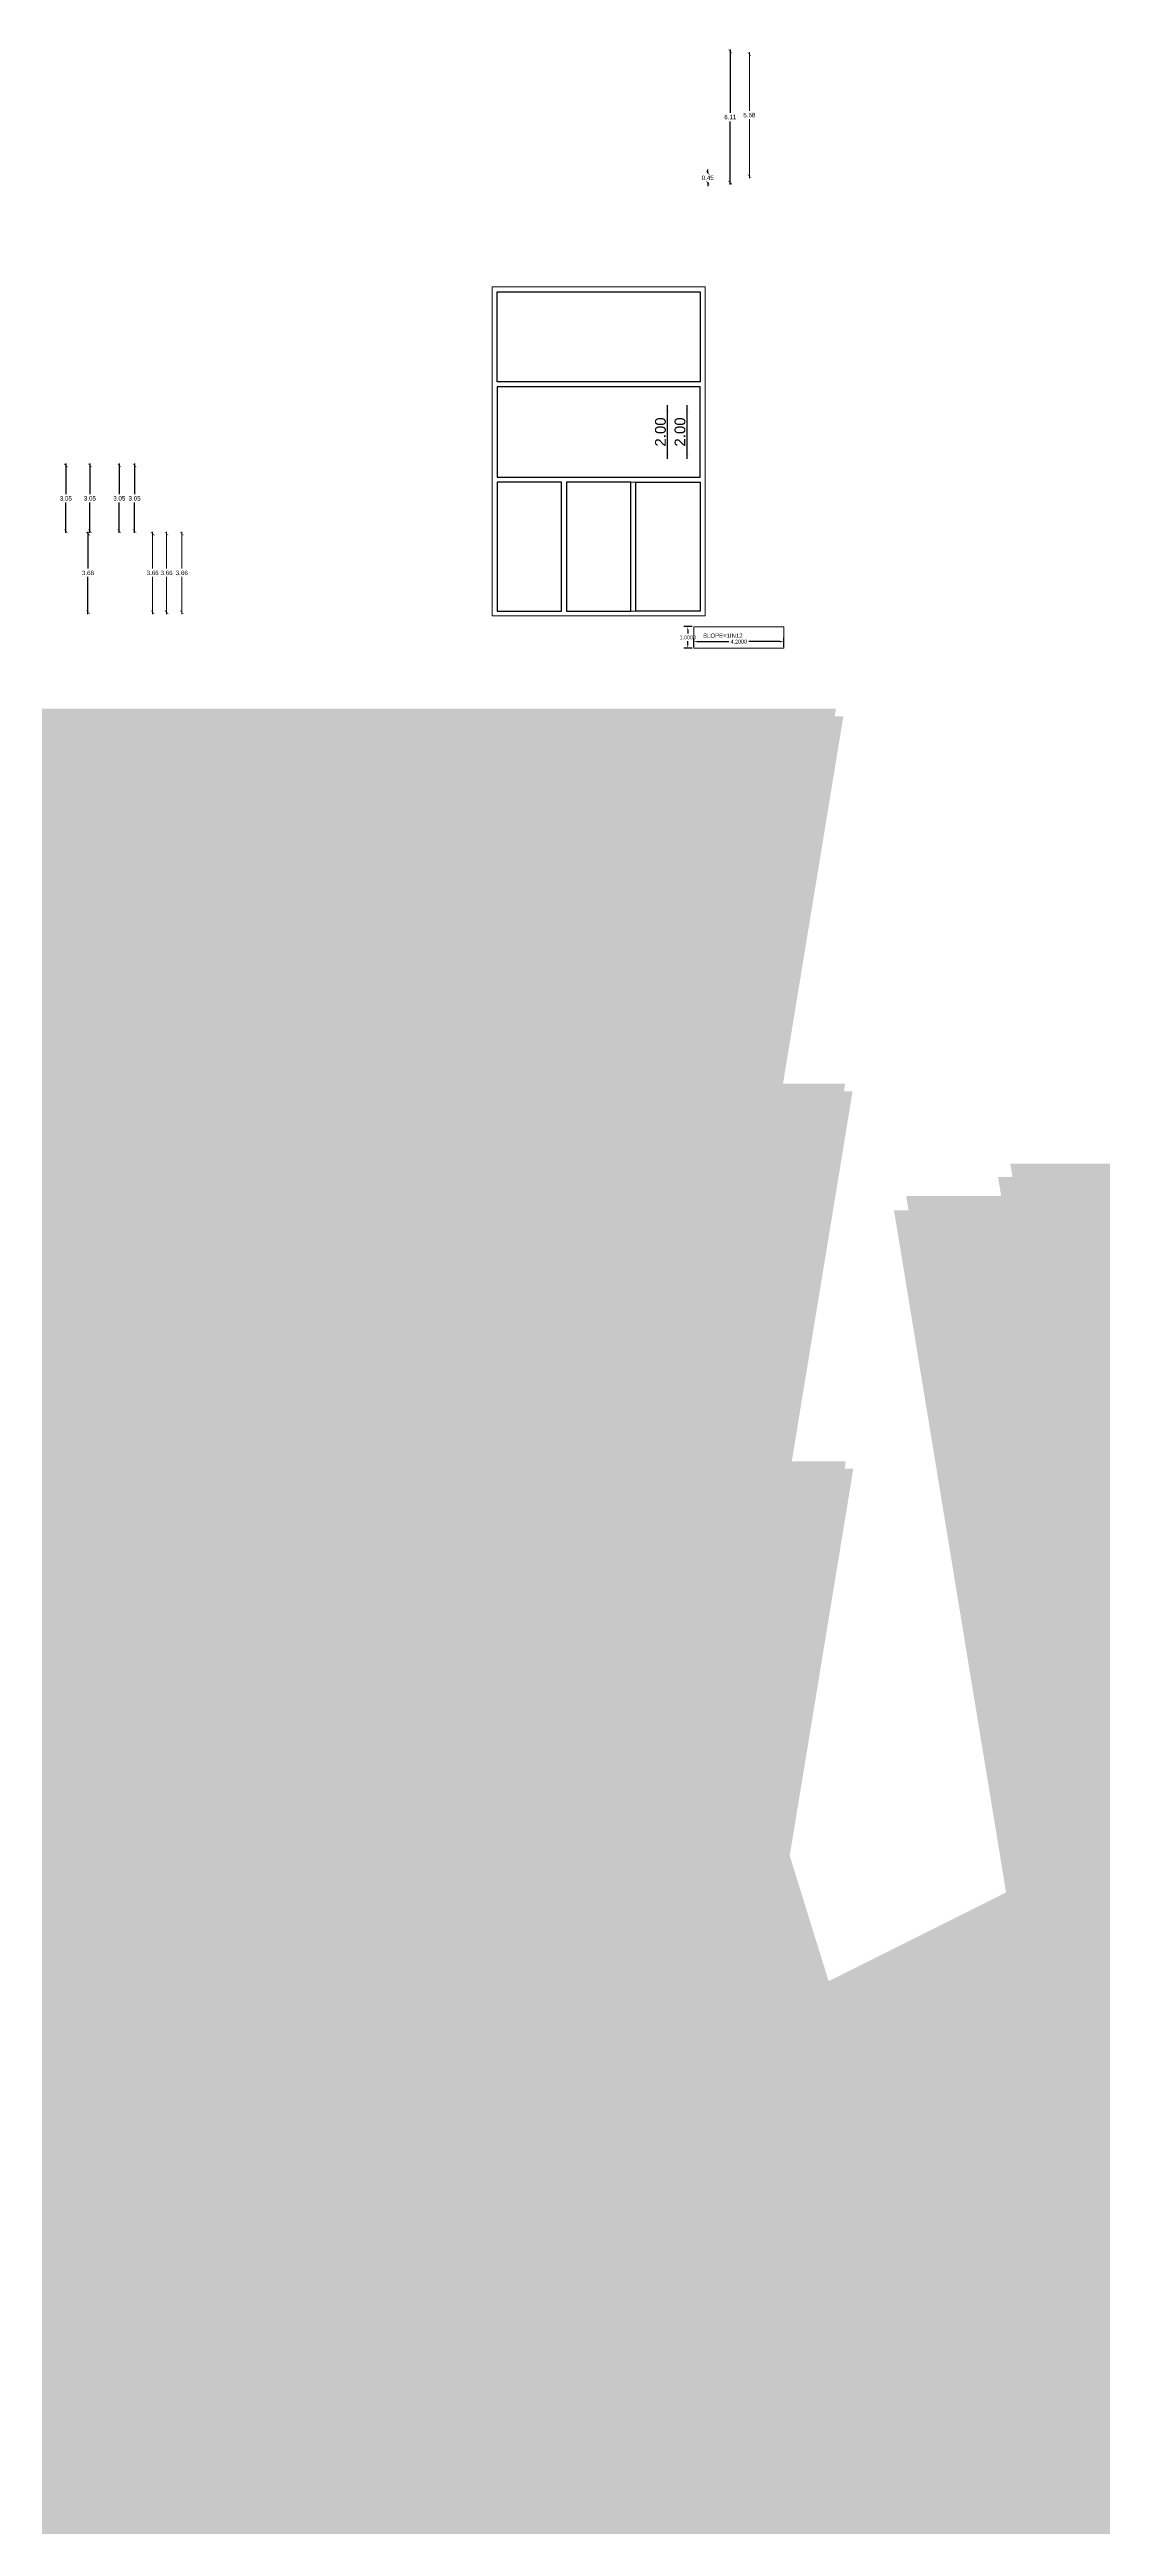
# Model space of a CAD drawing. Header units: metres. Extents: x 0 to 11269, y -5244 to -4054.
# Drawn here: x 10149.3 to 10198.3, y -4691 to -4575.7 of the extents above; entities that cross this region are included whole.
import ezdxf

# ---------------------------------------------------------------- set-up
doc = ezdxf.new("R2010")
doc.units = ezdxf.units.M
doc.header["$MEASUREMENT"] = 0
doc.header["$PDMODE"] = 2
for name, color, linetype in [('BLK_1_FLR_0_BLT_UP_AREA_MEZ_1', 45, 'Continuous'), ('BLK_1_FLR_0_FLOOR_AREA_MEZ_1', 45, 'Continuous'), ('BLK_2_FLR_0_ EXIT_WIDTH_ DOOR', 2, 'Continuous'), ('BLK_2_FLR_0_BLT_UP_AREA', 45, 'Continuous'), ('BLK_2_FLR_0_CARPET_AREA', 45, 'Continuous'), ('BLK_2_HT_OF_BLDG', 5, 'Continuous'), ('BLK_2_LVL_0_DG_ROOM', 45, 'Continuous'), ('BLK_2_PLINTH_HEIGHT', 7, 'Continuous'), ('DIM', 3, 'Continuous'), ('PLOT_BOUNDARY', 70, 'Continuous')]:
    doc.layers.add(name, color=color, linetype=linetype)
for name, color, linetype, lineweight in [('BLK_1_FLR_0_REGULAR_ROOM_1', 4, 'Continuous', 15), ('BLK_1_FLR_0_REGULAR_ROOM_2', 4, 'Continuous', 15), ('BLK_1_FLR_0_REGULAR_ROOM_3', 4, 'Continuous', 15), ('BLK_2_DA_RAMP_1', 1, 'Continuous', 15), ('BLK_2_FLR_0_EXIT_WIDTH_STAIR', 1, 'Continuous', 15), ('ELECTRICAL_ROOM', 7, 'Continuous', 15)]:
    doc.layers.add(name, color=color, linetype=linetype, lineweight=lineweight)
doc.styles.add('ROMANS', font='romans.shx')
doc.styles.get("Standard").update_dxf_attribs({"font": 'arial.ttf'})
doc.styles.add('TITLE-THINBOLD', font='arial.ttf')
doc.dimstyles.new('300', dxfattribs={"dimscale": 0.1, "dimtxt": 500, "dimasz": 2000, "dimexe": 400, "dimexo": 1500, "dimgap": 0, "dimtad": 1, "dimlfac": 0.001, "dimzin": 0, "dimdsep": 46, "dimtxsty": 'Standard', "dimcen": 800, "dimse1": 1, "dimse2": 1, "dimclrd": 1, "dimclre": 5, "dimclrt": 3, "dimadec": 0, "dimazin": 0, "dimtfac": 1, "dimtix": 1, "dimtofl": 0, "dimtmove": 1, "dimatfit": 3, "dimfxl": 0, "dimtolj": 1, "dimtzin": 0, "dimarcsym": 0})
doc.dimstyles.get("Standard").update_dxf_attribs({"dimtxt": 0.18, "dimasz": 0.18, "dimexe": 0.18, "dimexo": 0.0625, "dimgap": 0.09, "dimtad": 0, "dimtih": 1, "dimtoh": 1, "dimdec": 4, "dimzin": 0, "dimdsep": 46, "dimtxsty": 'Standard', "dimcen": 0.09, "dimadec": 0, "dimazin": 0, "dimtfac": 1, "dimtdec": 4, "dimtofl": 0, "dimtmove": 0, "dimatfit": 3, "dimfxl": 0, "dimtolj": 1, "dimtzin": 0, "dimarcsym": 0})
doc.dimstyles.new('STANDARD$0', dxfattribs={"dimtxt": 200, "dimasz": 110, "dimexe": 110, "dimexo": 0.0625, "dimgap": 50, "dimtad": 2, "dimdec": 0, "dimzin": 0, "dimdsep": 46, "dimtxsty": 'ROMANS', "dimblk": 'OBLIQUE', "dimsah": 1, "dimcen": 0.09, "dimdle": 110, "dimclrd": 5, "dimclre": 5, "dimadec": 0, "dimazin": 0, "dimtfac": 1, "dimtdec": 0, "dimtofl": 0, "dimtmove": 2, "dimatfit": 3, "dimldrblk": 'OBLIQUE', "dimfxl": 0, "dimtolj": 1, "dimtzin": 0, "dimarcsym": 0})
doc.dimstyles.new('STY', dxfattribs={"dimscale": 0.9, "dimtxt": 0.23, "dimasz": 0.18, "dimexe": 0.15, "dimexo": 0.6, "dimgap": 0.1, "dimtad": 1, "dimtih": 1, "dimtoh": 1, "dimzin": 0, "dimdsep": 46, "dimtxsty": 'Standard', "dimblk": 'ARCHTICK', "dimcen": 0.09375, "dimdle": 0.1, "dimse1": 1, "dimse2": 1, "dimclrd": 256, "dimclrt": 256, "dimadec": 0, "dimazin": 0, "dimtfac": 1, "dimtix": 1, "dimtmove": 1, "dimatfit": 0, "dimfxl": 0, "dimtolj": 1, "dimtzin": 0, "dimlwd": -1, "dimarcsym": 0})

# ---------------------------------------------------------------- blocks, each defined once
blk = doc.blocks.new('_ArchTick')
at = {"color": 0, "lineweight": 0, "const_width": 0.15}
blk.add_lwpolyline([(-0.5, -0.5), (0.5, 0.5)], dxfattribs=at)
blk = doc.blocks.new('*D173')
at = {"layer": 'BLK_1_FLR_0_FLOOR_AREA_MEZ_1'}
for p, q in [((10151.14, -4594.96), (10151.14, -4596.38)), ((10151.14, -4598.19), (10151.14, -4596.77))]:
    blk.add_line(p, q, dxfattribs=at)
at = {"layer": 'DEFPOINTS', "color": 0, "linetype": 'ByBlock'}
for p in [(10151.14, -4595.05), (10151.5, -4595.05), (10151.5, -4598.1)]:
    blk.add_point(p, dxfattribs=at)
at = {"layer": 'BLK_1_FLR_0_FLOOR_AREA_MEZ_1', "linetype": 'ByBlock', "xscale": 0.162, "yscale": 0.162, "zscale": 0.162}
for p, rotation in [((10151.14, -4595.05), 90), ((10151.14, -4598.1), 270)]:
    blk.add_blockref('_ArchTick', p, dxfattribs=dict(at, rotation=rotation))
at = {"layer": 'BLK_1_FLR_0_FLOOR_AREA_MEZ_1', "linetype": 'ByBlock', "insert": (10151.14, -4596.58), "char_height": 0.207, "attachment_point": 5}
blk.add_mtext('\\A1;3.05', dxfattribs=at)
blk = doc.blocks.new('*D174')
at = {"layer": 'BLK_1_FLR_0_FLOOR_AREA_MEZ_1'}
for p, q in [((10151.05, -4598.13), (10151.05, -4599.85)), ((10151.05, -4601.97), (10151.05, -4600.24))]:
    blk.add_line(p, q, dxfattribs=at)
at = {"layer": 'DEFPOINTS', "color": 0, "linetype": 'ByBlock'}
for p in [(10151.34, -4598.22), (10151.05, -4601.88), (10151.34, -4601.88)]:
    blk.add_point(p, dxfattribs=at)
at = {"layer": 'BLK_1_FLR_0_FLOOR_AREA_MEZ_1', "linetype": 'ByBlock', "xscale": 0.162, "yscale": 0.162, "zscale": 0.162}
for p, rotation in [((10151.05, -4598.22), 90), ((10151.05, -4601.88), 270)]:
    blk.add_blockref('_ArchTick', p, dxfattribs=dict(at, rotation=rotation))
at = {"layer": 'BLK_1_FLR_0_FLOOR_AREA_MEZ_1', "linetype": 'ByBlock', "insert": (10151.05, -4600.05), "char_height": 0.207, "attachment_point": 5}
blk.add_mtext('\\A1;3.66', dxfattribs=at)
blk = doc.blocks.new('*D177')
at = {"layer": 'BLK_2_HT_OF_BLDG'}
for p, q in [((10180.96, -4575.69), (10180.96, -4578.64)), ((10180.96, -4581.97), (10180.96, -4579.03))]:
    blk.add_line(p, q, dxfattribs=at)
at = {"layer": 'DEFPOINTS', "color": 0, "linetype": 'ByBlock'}
for p in [(10180.18, -4575.78), (10180.96, -4575.78), (10181.5, -4581.88)]:
    blk.add_point(p, dxfattribs=at)
at = {"layer": 'BLK_2_HT_OF_BLDG', "linetype": 'ByBlock', "xscale": 0.162, "yscale": 0.162, "zscale": 0.162}
for p, rotation in [((10180.96, -4575.78), 90), ((10180.96, -4581.88), 270)]:
    blk.add_blockref('_ArchTick', p, dxfattribs=dict(at, rotation=rotation))
at = {"layer": 'BLK_2_HT_OF_BLDG', "linetype": 'ByBlock', "insert": (10180.96, -4578.83), "char_height": 0.207, "attachment_point": 5}
blk.add_mtext('\\A1;6.11', dxfattribs=at)
blk = doc.blocks.new('*D187')
at = {"layer": 'BLK_2_PLINTH_HEIGHT'}
for p, q in [((10179.91, -4581.43), (10179.91, -4581.27)), ((10179.91, -4581.43), (10179.91, -4581.46)), ((10179.91, -4581.88), (10179.91, -4581.86)), ((10179.91, -4581.88), (10179.91, -4582.05))]:
    blk.add_line(p, q, dxfattribs=at)
at = {"layer": 'DEFPOINTS', "color": 0, "linetype": 'ByBlock'}
for p in [(10179.58, -4581.43), (10179.58, -4581.88), (10179.91, -4581.43)]:
    blk.add_point(p, dxfattribs=at)
at = {"layer": 'BLK_2_PLINTH_HEIGHT', "linetype": 'ByBlock', "xscale": 0.162, "yscale": 0.162, "zscale": 0.162}
for p, rotation in [((10179.91, -4581.43), 270), ((10179.91, -4581.88), 90)]:
    blk.add_blockref('_ArchTick', p, dxfattribs=dict(at, rotation=rotation))
at = {"layer": 'BLK_2_PLINTH_HEIGHT', "linetype": 'ByBlock', "insert": (10179.91, -4581.66), "char_height": 0.207, "attachment_point": 5}
blk.add_mtext('\\A1;0.45', dxfattribs=at)
blk = doc.blocks.new('*D215')
at = {"layer": 'BLK_2_FLR_0_ EXIT_WIDTH_ DOOR', "lineweight": -2}
blk.add_line((10178.95, -4594.74), (10178.95, -4592.24), dxfattribs=at)
at = {"layer": 'DEFPOINTS', "color": 0}
for p in [(10178.95, -4592.49), (10179.56, -4592.49), (10179.56, -4594.49)]:
    blk.add_point(p, dxfattribs=at)
at = {"layer": 'BLK_2_FLR_0_ EXIT_WIDTH_ DOOR', "lineweight": -2, "xscale": 0.1, "yscale": 0.1, "zscale": 0.1}
for p, rotation in [((10178.95, -4592.49), 90), ((10178.95, -4594.49), 270)]:
    blk.add_blockref('_ArchTick', p, dxfattribs=dict(at, rotation=rotation))
at = {"layer": 'BLK_2_FLR_0_ EXIT_WIDTH_ DOOR', "lineweight": 0, "insert": (10178.62, -4593.49), "char_height": 0.5, "attachment_point": 5, "rotation": 90, "style": 'TITLE-THINBOLD'}
blk.add_mtext('\\A1;2.00', dxfattribs=at)
blk = doc.blocks.new('_Oblique')
at = {"color": 0, "linetype": 'ByBlock', "lineweight": -2}
blk.add_line((-0.5, -0.5), (0.5, 0.5), dxfattribs=at)
blk = doc.blocks.new('*D228')
at = {"layer": 'BLK_2_DA_RAMP_1', "color": 0, "lineweight": -2}
for p, q in [((10179.26, -4603.49), (10179.26, -4603.07)), ((10179.44, -4603.25), (10180.89, -4603.25)), ((10183.28, -4603.25), (10181.83, -4603.25)), ((10183.46, -4603.49), (10183.46, -4603.07))]:
    blk.add_line(p, q, dxfattribs=at)
at = {"layer": 'BLK_2_DA_RAMP_1', "color": 0}
for points in [[(10179.44, -4603.22), (10179.44, -4603.28), (10179.26, -4603.25)], [(10183.28, -4603.22), (10183.28, -4603.28), (10183.46, -4603.25)]]:
    blk.add_solid(points, dxfattribs=at)
at = {"layer": 'DEFPOINTS', "color": 0}
for p in [(10179.26, -4603.25), (10179.26, -4603.55), (10183.46, -4603.55)]:
    blk.add_point(p, dxfattribs=at)
at = {"layer": 'BLK_2_DA_RAMP_1', "color": 0, "insert": (10181.36, -4603.25), "char_height": 0.18, "attachment_point": 5}
blk.add_mtext('\\A1;4.2000', dxfattribs=at)
blk = doc.blocks.new('*D229')
at = {"layer": 'BLK_2_DA_RAMP_1', "color": 0, "lineweight": -2}
for p, q in [((10179.19, -4602.55), (10178.8, -4602.55)), ((10178.98, -4602.73), (10178.98, -4602.87)), ((10179.19, -4603.55), (10178.8, -4603.55)), ((10178.98, -4603.37), (10178.98, -4603.23))]:
    blk.add_line(p, q, dxfattribs=at)
at = {"layer": 'BLK_2_DA_RAMP_1', "color": 0}
for points in [[(10178.95, -4602.73), (10179.01, -4602.73), (10178.98, -4602.55)], [(10178.95, -4603.37), (10179.01, -4603.37), (10178.98, -4603.55)]]:
    blk.add_solid(points, dxfattribs=at)
at = {"layer": 'DEFPOINTS', "color": 0}
for p in [(10178.98, -4602.55), (10179.25, -4602.55), (10179.25, -4603.55)]:
    blk.add_point(p, dxfattribs=at)
at = {"layer": 'BLK_2_DA_RAMP_1', "color": 0, "insert": (10178.98, -4603.05), "char_height": 0.18, "attachment_point": 5}
blk.add_mtext('\\A1;1.0000', dxfattribs=at)
blk = doc.blocks.new('*D241')
at = {"layer": 'BLK_2_FLR_0_EXIT_WIDTH_STAIR', "lineweight": -2}
blk.add_line((10178.04, -4594.74), (10178.04, -4592.24), dxfattribs=at)
at = {"layer": 'DEFPOINTS', "color": 0}
for p in [(10178.04, -4592.49), (10178.81, -4592.49), (10178.93, -4594.49)]:
    blk.add_point(p, dxfattribs=at)
at = {"layer": 'BLK_2_FLR_0_EXIT_WIDTH_STAIR', "lineweight": -2, "xscale": 0.1, "yscale": 0.1, "zscale": 0.1}
for p, rotation in [((10178.04, -4592.49), 90), ((10178.04, -4594.49), 270)]:
    blk.add_blockref('_ArchTick', p, dxfattribs=dict(at, rotation=rotation))
at = {"layer": 'BLK_2_FLR_0_EXIT_WIDTH_STAIR', "lineweight": 0, "insert": (10177.71, -4593.49), "char_height": 0.5, "attachment_point": 5, "rotation": 90, "style": 'TITLE-THINBOLD'}
blk.add_mtext('\\A1;2.00', dxfattribs=at)
blk = doc.blocks.new('*D251')
at = {"layer": 'DEFPOINTS', "color": 0, "linetype": 'ByBlock'}
for p in [(10179.57, -4575.9), (10181.85, -4575.9), (10179.35, -4581.58)]:
    blk.add_point(p, dxfattribs=at)
at = {"layer": 'ELECTRICAL_ROOM'}
for p, q in [((10181.85, -4575.81), (10181.85, -4578.54)), ((10181.85, -4581.67), (10181.85, -4578.93))]:
    blk.add_line(p, q, dxfattribs=at)
at = {"layer": 'ELECTRICAL_ROOM', "linetype": 'ByBlock', "xscale": 0.162, "yscale": 0.162, "zscale": 0.162}
for p, rotation in [((10181.85, -4575.9), 90), ((10181.85, -4581.58), 270)]:
    blk.add_blockref('_ArchTick', p, dxfattribs=dict(at, rotation=rotation))
at = {"layer": 'ELECTRICAL_ROOM', "linetype": 'ByBlock', "insert": (10181.85, -4578.74), "char_height": 0.207, "attachment_point": 5}
blk.add_mtext('\\A1;5.68', dxfattribs=at)
blk = doc.blocks.new('*D252')
at = {"layer": 'BLK_1_FLR_0_REGULAR_ROOM_1'}
for p, q in [((10154.06, -4598.13), (10154.06, -4599.85)), ((10154.06, -4601.97), (10154.06, -4600.24))]:
    blk.add_line(p, q, dxfattribs=at)
at = {"layer": 'DEFPOINTS', "color": 0}
for p in [(10154.05, -4598.22), (10154.05, -4601.88), (10154.06, -4601.88)]:
    blk.add_point(p, dxfattribs=at)
at = {"layer": 'BLK_1_FLR_0_REGULAR_ROOM_1', "xscale": 0.162, "yscale": 0.162, "zscale": 0.162}
for p, rotation in [((10154.06, -4598.22), 90), ((10154.06, -4601.88), 270)]:
    blk.add_blockref('_ArchTick', p, dxfattribs=dict(at, rotation=rotation))
at = {"layer": 'BLK_1_FLR_0_REGULAR_ROOM_1', "lineweight": 0, "insert": (10154.06, -4600.05), "char_height": 0.207, "attachment_point": 5}
blk.add_mtext('\\A1;3.66', dxfattribs=at)
blk = doc.blocks.new('*D253')
at = {"layer": 'BLK_1_FLR_0_REGULAR_ROOM_2'}
for p, q in [((10154.71, -4598.13), (10154.71, -4599.85)), ((10154.71, -4601.97), (10154.71, -4600.24))]:
    blk.add_line(p, q, dxfattribs=at)
at = {"layer": 'DEFPOINTS', "color": 0}
for p in [(10154.7, -4598.22), (10154.7, -4601.88), (10154.71, -4601.88)]:
    blk.add_point(p, dxfattribs=at)
at = {"layer": 'BLK_1_FLR_0_REGULAR_ROOM_2', "xscale": 0.162, "yscale": 0.162, "zscale": 0.162}
for p, rotation in [((10154.71, -4598.22), 90), ((10154.71, -4601.88), 270)]:
    blk.add_blockref('_ArchTick', p, dxfattribs=dict(at, rotation=rotation))
at = {"layer": 'BLK_1_FLR_0_REGULAR_ROOM_2', "lineweight": 0, "insert": (10154.71, -4600.05), "char_height": 0.207, "attachment_point": 5}
blk.add_mtext('\\A1;3.66', dxfattribs=at)
blk = doc.blocks.new('*D254')
at = {"layer": 'BLK_1_FLR_0_REGULAR_ROOM_3'}
for p, q in [((10155.42, -4598.13), (10155.42, -4599.85)), ((10155.42, -4601.97), (10155.42, -4600.24))]:
    blk.add_line(p, q, dxfattribs=at)
at = {"layer": 'DEFPOINTS', "color": 0}
for p in [(10155.41, -4598.22), (10155.41, -4601.88), (10155.42, -4601.88)]:
    blk.add_point(p, dxfattribs=at)
at = {"layer": 'BLK_1_FLR_0_REGULAR_ROOM_3', "xscale": 0.162, "yscale": 0.162, "zscale": 0.162}
for p, rotation in [((10155.42, -4598.22), 90), ((10155.42, -4601.88), 270)]:
    blk.add_blockref('_ArchTick', p, dxfattribs=dict(at, rotation=rotation))
at = {"layer": 'BLK_1_FLR_0_REGULAR_ROOM_3', "lineweight": 0, "insert": (10155.42, -4600.05), "char_height": 0.207, "attachment_point": 5}
blk.add_mtext('\\A1;3.66', dxfattribs=at)
blk = doc.blocks.new('*D273')
at = {"layer": 'DEFPOINTS', "color": 0, "linetype": 'ByBlock'}
for p in [(10150.02, -4595.05), (10152.45, -4595.05), (10152.45, -4598.1)]:
    blk.add_point(p, dxfattribs=at)
at = {"layer": 'PLOT_BOUNDARY'}
for p, q in [((10150.02, -4594.96), (10150.02, -4596.38)), ((10150.02, -4598.19), (10150.02, -4596.77))]:
    blk.add_line(p, q, dxfattribs=at)
at = {"layer": 'PLOT_BOUNDARY', "linetype": 'ByBlock', "xscale": 0.162, "yscale": 0.162, "zscale": 0.162}
for p, rotation in [((10150.02, -4595.05), 90), ((10150.02, -4598.1), 270)]:
    blk.add_blockref('_ArchTick', p, dxfattribs=dict(at, rotation=rotation))
at = {"layer": 'PLOT_BOUNDARY', "linetype": 'ByBlock', "insert": (10150.02, -4596.58), "char_height": 0.207, "attachment_point": 5}
blk.add_mtext('\\A1;3.05', dxfattribs=at)
blk = doc.blocks.new('*D276')
at = {"layer": 'BLK_1_FLR_0_BLT_UP_AREA_MEZ_1'}
for p, q in [((10152.51, -4594.96), (10152.51, -4596.38)), ((10152.51, -4598.19), (10152.51, -4596.77))]:
    blk.add_line(p, q, dxfattribs=at)
at = {"layer": 'DEFPOINTS', "color": 0, "linetype": 'ByBlock'}
for p in [(10151.5, -4595.05), (10152.51, -4595.05), (10151.5, -4598.1)]:
    blk.add_point(p, dxfattribs=at)
at = {"layer": 'BLK_1_FLR_0_BLT_UP_AREA_MEZ_1', "linetype": 'ByBlock', "xscale": 0.162, "yscale": 0.162, "zscale": 0.162}
for p, rotation in [((10152.51, -4595.05), 90), ((10152.51, -4598.1), 270)]:
    blk.add_blockref('_ArchTick', p, dxfattribs=dict(at, rotation=rotation))
at = {"layer": 'BLK_1_FLR_0_BLT_UP_AREA_MEZ_1', "linetype": 'ByBlock', "insert": (10152.51, -4596.58), "char_height": 0.207, "attachment_point": 5}
blk.add_mtext('\\A1;3.05', dxfattribs=at)
blk = doc.blocks.new('*D277')
at = {"layer": 'BLK_1_FLR_0_FLOOR_AREA_MEZ_1'}
for p, q in [((10153.22, -4594.96), (10153.22, -4596.38)), ((10153.22, -4598.19), (10153.22, -4596.77))]:
    blk.add_line(p, q, dxfattribs=at)
at = {"layer": 'DEFPOINTS', "color": 0, "linetype": 'ByBlock'}
for p in [(10151.94, -4595.05), (10153.22, -4595.05), (10151.94, -4598.1)]:
    blk.add_point(p, dxfattribs=at)
at = {"layer": 'BLK_1_FLR_0_FLOOR_AREA_MEZ_1', "linetype": 'ByBlock', "xscale": 0.162, "yscale": 0.162, "zscale": 0.162}
for p, rotation in [((10153.22, -4595.05), 90), ((10153.22, -4598.1), 270)]:
    blk.add_blockref('_ArchTick', p, dxfattribs=dict(at, rotation=rotation))
at = {"layer": 'BLK_1_FLR_0_FLOOR_AREA_MEZ_1', "linetype": 'ByBlock', "insert": (10153.22, -4596.58), "char_height": 0.207, "attachment_point": 5}
blk.add_mtext('\\A1;3.05', dxfattribs=at)

msp = doc.modelspace()

# ---------------------------------------------------------------- linework, layer by layer
at = {"layer": 'BLK_2_DA_RAMP_1'}
msp.add_lwpolyline([(10179.25985, -4602.55284), (10183.45985, -4602.55284), (10183.45985, -4603.55284), (10179.25985, -4603.55284)], close=True, dxfattribs=at)
at = {"layer": 'BLK_2_FLR_0_BLT_UP_AREA', "color": 45, "lineweight": 0}
msp.add_lwpolyline([(10179.7878, -4586.73277), (10169.868, -4586.73277), (10169.868, -4602.05277), (10179.7878, -4602.05277)], close=True, dxfattribs=at)
at = {"layer": 'BLK_2_FLR_0_CARPET_AREA', "color": 45, "linetype": 'ByBlock'}
for points in [[(10179.5578, -4591.16277), (10170.098, -4591.16277), (10170.098, -4586.96277), (10179.5578, -4586.96277)], [(10170.098, -4595.59277), (10179.5578, -4595.59277), (10179.5578, -4591.39277), (10170.098, -4591.39277)], [(10173.3278, -4601.82277), (10176.3278, -4601.82277), (10176.3278, -4595.82277), (10173.3278, -4595.82277)], [(10176.5578, -4595.82277), (10179.5578, -4595.82277), (10179.5578, -4601.82277), (10176.5578, -4601.82277)]]:
    msp.add_lwpolyline(points, close=True, dxfattribs=at)
at = {"layer": 'BLK_2_LVL_0_DG_ROOM', "linetype": 'ByBlock'}
msp.add_lwpolyline([(10170.098, -4601.82277), (10173.0978, -4601.82277), (10173.0978, -4595.82277), (10170.098, -4595.82277)], close=True, dxfattribs=at)
at = {"layer": 'ELECTRICAL_ROOM', "linetype": 'ByBlock'}
msp.add_lwpolyline([(10173.3278, -4601.82277), (10179.5578, -4601.82277), (10179.5578, -4595.82277), (10173.3278, -4595.82277)], close=True, dxfattribs=at)

# ---------------------------------------------------------------- texts
at = {"layer": 'BLK_2_DA_RAMP_1', "insert": (10180.61261, -4602.87063), "char_height": 0.2, "width": 2.4, "attachment_point": 2}
msp.add_mtext('SLOPE=1IN12', dxfattribs=at)

# ---------------------------------------------------------------- dimensions: what is measured, and where the dimension line sits
at = {"layer": 'BLK_1_FLR_0_BLT_UP_AREA_MEZ_1', "linetype": 'ByBlock'}
dim = msp.add_linear_dim(base=(10152.50916, -4595.05235), p1=(10151.5, -4598.10235), p2=(10151.5, -4595.05235), angle=90, dimstyle='STY', dxfattribs=at)
dim.commit()
dim.dimension.update_dxf_attribs({"geometry": '*D276', "text_midpoint": (10152.50916, -4596.57735)})
at = {"layer": 'BLK_1_FLR_0_FLOOR_AREA_MEZ_1', "linetype": 'ByBlock'}
for base, p1, p2, picture, middle in [((10151.13646, -4595.05235), (10151.5, -4598.10235), (10151.5, -4595.05235), '*D173', (10151.13646, -4596.57735)), ((10153.21605, -4595.05235), (10151.94126, -4598.10235), (10151.94126, -4595.05235), '*D277', (10153.21605, -4596.57735)), ((10151.05034, -4601.87735), (10151.34073, -4598.21735), (10151.34073, -4601.87735), '*D174', (10151.05034, -4600.04735))]:
    dim = msp.add_linear_dim(base=base, p1=p1, p2=p2, angle=90, dimstyle='STY', dxfattribs=at)
    dim.commit()
    dim.dimension.update_dxf_attribs({"geometry": picture, "text_midpoint": middle})
at = {"layer": 'BLK_1_FLR_0_REGULAR_ROOM_1', "color": 4, "lineweight": 0}
dim = msp.add_linear_dim(base=(10154.0565, -4601.87735), p1=(10154.04729, -4598.21735), p2=(10154.04729, -4601.87735), angle=90, dimstyle='STY', dxfattribs=at)
dim.commit()
dim.dimension.update_dxf_attribs({"geometry": '*D252', "text_midpoint": (10154.0565, -4600.04735)})
at = {"layer": 'BLK_1_FLR_0_REGULAR_ROOM_2', "color": 4, "lineweight": 0}
dim = msp.add_linear_dim(base=(10154.70958, -4601.87735), p1=(10154.70037, -4598.21735), p2=(10154.70037, -4601.87735), angle=90, dimstyle='STY', dxfattribs=at)
dim.commit()
dim.dimension.update_dxf_attribs({"geometry": '*D253', "text_midpoint": (10154.70958, -4600.04735)})
at = {"layer": 'BLK_1_FLR_0_REGULAR_ROOM_3', "color": 4, "lineweight": 0}
dim = msp.add_linear_dim(base=(10155.42203, -4601.87735), p1=(10155.41282, -4598.21735), p2=(10155.41282, -4601.87735), angle=90, dimstyle='STY', dxfattribs=at)
dim.commit()
dim.dimension.update_dxf_attribs({"geometry": '*D254', "text_midpoint": (10155.42203, -4600.04735)})
at = {"layer": 'BLK_2_DA_RAMP_1', "color": 2}
dim = msp.add_linear_dim(base=(10178.97759, -4602.55284), p1=(10179.25014, -4603.55284), p2=(10179.25014, -4602.55284), angle=90, dimstyle='STANDARD$0', override={"dimtxt": 0.18, "dimasz": 0.18, "dimexe": 0.18, "dimgap": 0.09, "dimtad": 0, "dimtih": 1, "dimtoh": 1, "dimdec": 4, "dimtxsty": 'Standard', "dimsah": 0, "dimdle": 0, "dimclrd": 0, "dimclre": 0, "dimtdec": 4}, dxfattribs=at)
dim.commit()
dim.dimension.update_dxf_attribs({"geometry": '*D229', "text_midpoint": (10178.97759, -4603.05284)})
at = {"layer": 'BLK_2_DA_RAMP_1'}
dim = msp.add_linear_dim(base=(10179.25985, -4603.25227), p1=(10183.45985, -4603.55284), p2=(10179.25985, -4603.55284), dimstyle='Standard', dxfattribs=at)
dim.commit()
dim.dimension.update_dxf_attribs({"geometry": '*D228', "text_midpoint": (10181.35985, -4603.25227)})
at = {"layer": 'BLK_2_FLR_0_ EXIT_WIDTH_ DOOR', "lineweight": 0}
dim = msp.add_linear_dim(base=(10178.94556, -4592.49277), p1=(10179.5578, -4594.49277), p2=(10179.5578, -4592.49277), angle=90, dimstyle='STANDARD$0', override={"dimscale": 0.5, "dimtxt": 1, "dimasz": 0.2, "dimexe": 0.25, "dimexo": 0.4, "dimgap": 0.15, "dimtad": 1, "dimdec": 2, "dimzin": 3, "dimtxsty": 'TITLE-THINBOLD', "dimblk": 'ArchTick', "dimdle": 0.5, "dimse1": 1, "dimse2": 1, "dimclrd": 256, "dimclrt": 256, "dimadec": 1, "dimtdec": 2, "dimtix": 1, "dimtofl": 1, "dimatfit": 0}, dxfattribs=at)
dim.commit()
dim.dimension.update_dxf_attribs({"geometry": '*D215', "text_midpoint": (10178.61527, -4593.49277)})
at = {"layer": 'BLK_2_FLR_0_EXIT_WIDTH_STAIR', "lineweight": 0}
dim = msp.add_linear_dim(base=(10178.04036, -4592.49277), p1=(10178.93367, -4594.49277), p2=(10178.80592, -4592.49277), angle=90, dimstyle='STANDARD$0', override={"dimscale": 0.5, "dimtxt": 1, "dimasz": 0.2, "dimexe": 0.25, "dimexo": 0.4, "dimgap": 0.15, "dimtad": 1, "dimdec": 2, "dimzin": 3, "dimtxsty": 'TITLE-THINBOLD', "dimblk": 'ArchTick', "dimdle": 0.5, "dimse1": 1, "dimse2": 1, "dimclrd": 256, "dimclrt": 256, "dimadec": 1, "dimtdec": 2, "dimtix": 1, "dimtofl": 1, "dimatfit": 0}, dxfattribs=at)
dim.commit()
dim.dimension.update_dxf_attribs({"geometry": '*D241', "text_midpoint": (10177.71007, -4593.49277)})
at = {"layer": 'BLK_2_HT_OF_BLDG', "linetype": 'ByBlock'}
dim = msp.add_linear_dim(base=(10180.95653, -4575.77712), p1=(10181.50469, -4581.88451), p2=(10180.17684, -4575.77712), angle=90, dimstyle='STY', dxfattribs=at)
dim.commit()
dim.dimension.update_dxf_attribs({"geometry": '*D177', "text_midpoint": (10180.95653, -4578.83081)})
at = {"layer": 'BLK_2_PLINTH_HEIGHT', "linetype": 'ByBlock'}
dim = msp.add_linear_dim(base=(10179.9125, -4581.43451), p1=(10179.57903, -4581.88451), p2=(10179.57903, -4581.43451), angle=90, dimstyle='STY', dxfattribs=at)
dim.commit()
dim.dimension.update_dxf_attribs({"geometry": '*D187', "text_midpoint": (10179.9125, -4581.65951)})
at = {"layer": 'ELECTRICAL_ROOM', "linetype": 'ByBlock'}
dim = msp.add_linear_dim(base=(10181.84667, -4575.89551), p1=(10179.34903, -4581.57951), p2=(10179.56939, -4575.89551), angle=90, dimstyle='STY', dxfattribs=at)
dim.commit()
dim.dimension.update_dxf_attribs({"geometry": '*D251', "text_midpoint": (10181.84667, -4578.73751)})
at = {"layer": 'PLOT_BOUNDARY', "linetype": 'ByBlock'}
dim = msp.add_linear_dim(base=(10150.01961, -4595.05235), p1=(10152.44876, -4598.10235), p2=(10152.44876, -4595.05235), angle=90, dimstyle='STY', dxfattribs=at)
dim.commit()
dim.dimension.update_dxf_attribs({"geometry": '*D273', "text_midpoint": (10150.01961, -4596.57735)})

# ---------------------------------------------------------------- leaders
at = {"layer": 'DIM', "color": 4, "linetype": 'ByBlock', "ltscale": 100}
for points in [[(10152.99916, -4806.37673), (10152.99916, -4805.5143), (10153.30096, -4805.5143)], [(10153.34729, -4806.7233), (10153.34729, -4806.1563), (10153.54492, -4806.1563)], [(10153.42763, -4823.83229), (10153.42763, -4822.96986), (10153.67809, -4822.96986)], [(10153.77576, -4824.17886), (10153.77576, -4823.61186), (10153.98654, -4823.61186)], [(10226.87817, -4827.54701), (10226.87817, -4826.68458), (10226.77054, -4826.68458)], [(10222.03067, -4829.04875), (10222.03067, -4828.18632), (10221.92304, -4828.18632)], [(10226.30867, -4828.16632), (10226.30867, -4827.3039), (10226.20104, -4827.3039)], [(10221.46117, -4829.71425), (10221.46117, -4828.85182), (10221.35354, -4828.85182)], [(10153.46239, -4841.39904), (10153.46239, -4840.53661), (10153.57002, -4840.53661)], [(10153.81052, -4841.74561), (10153.81052, -4841.17861), (10153.88852, -4841.17861)], [(10238.737, -4837.25465), (10238.40361, -4836.58757), (10238.2987, -4836.58757)], [(10175.90571, -4825.28192), (10176.46423, -4824.51971), (10176.72322, -4824.51971)], [(10316.131, -4839.09837), (10315.79761, -4838.4313), (10315.6927, -4838.4313)], [(10184.26906, -4828.67201), (10184.01166, -4828.32442), (10183.86011, -4828.32442)], [(10176.38071, -4825.44703), (10176.80702, -4824.9395), (10176.91818, -4824.9395)], [(10273.44292, -4845.25866), (10273.10953, -4844.59159), (10273.00462, -4844.59159)], [(10190.10033, -4842.75475), (10190.63221, -4842.02887), (10190.8912, -4842.02887)], [(10190.79033, -4842.9229), (10191.12914, -4842.49859), (10191.2403, -4842.49859)], [(10169.83386, -4848.03064), (10169.48627, -4847.57697), (10169.48627, -4847.42542)]]:
    msp.add_leader(points, dimstyle='300', override={"dimgap": 0.04, "dimtad": 0, "dimfxl": 0.1875}, dxfattribs=at)

doc.saveas('drawing.dxf')
